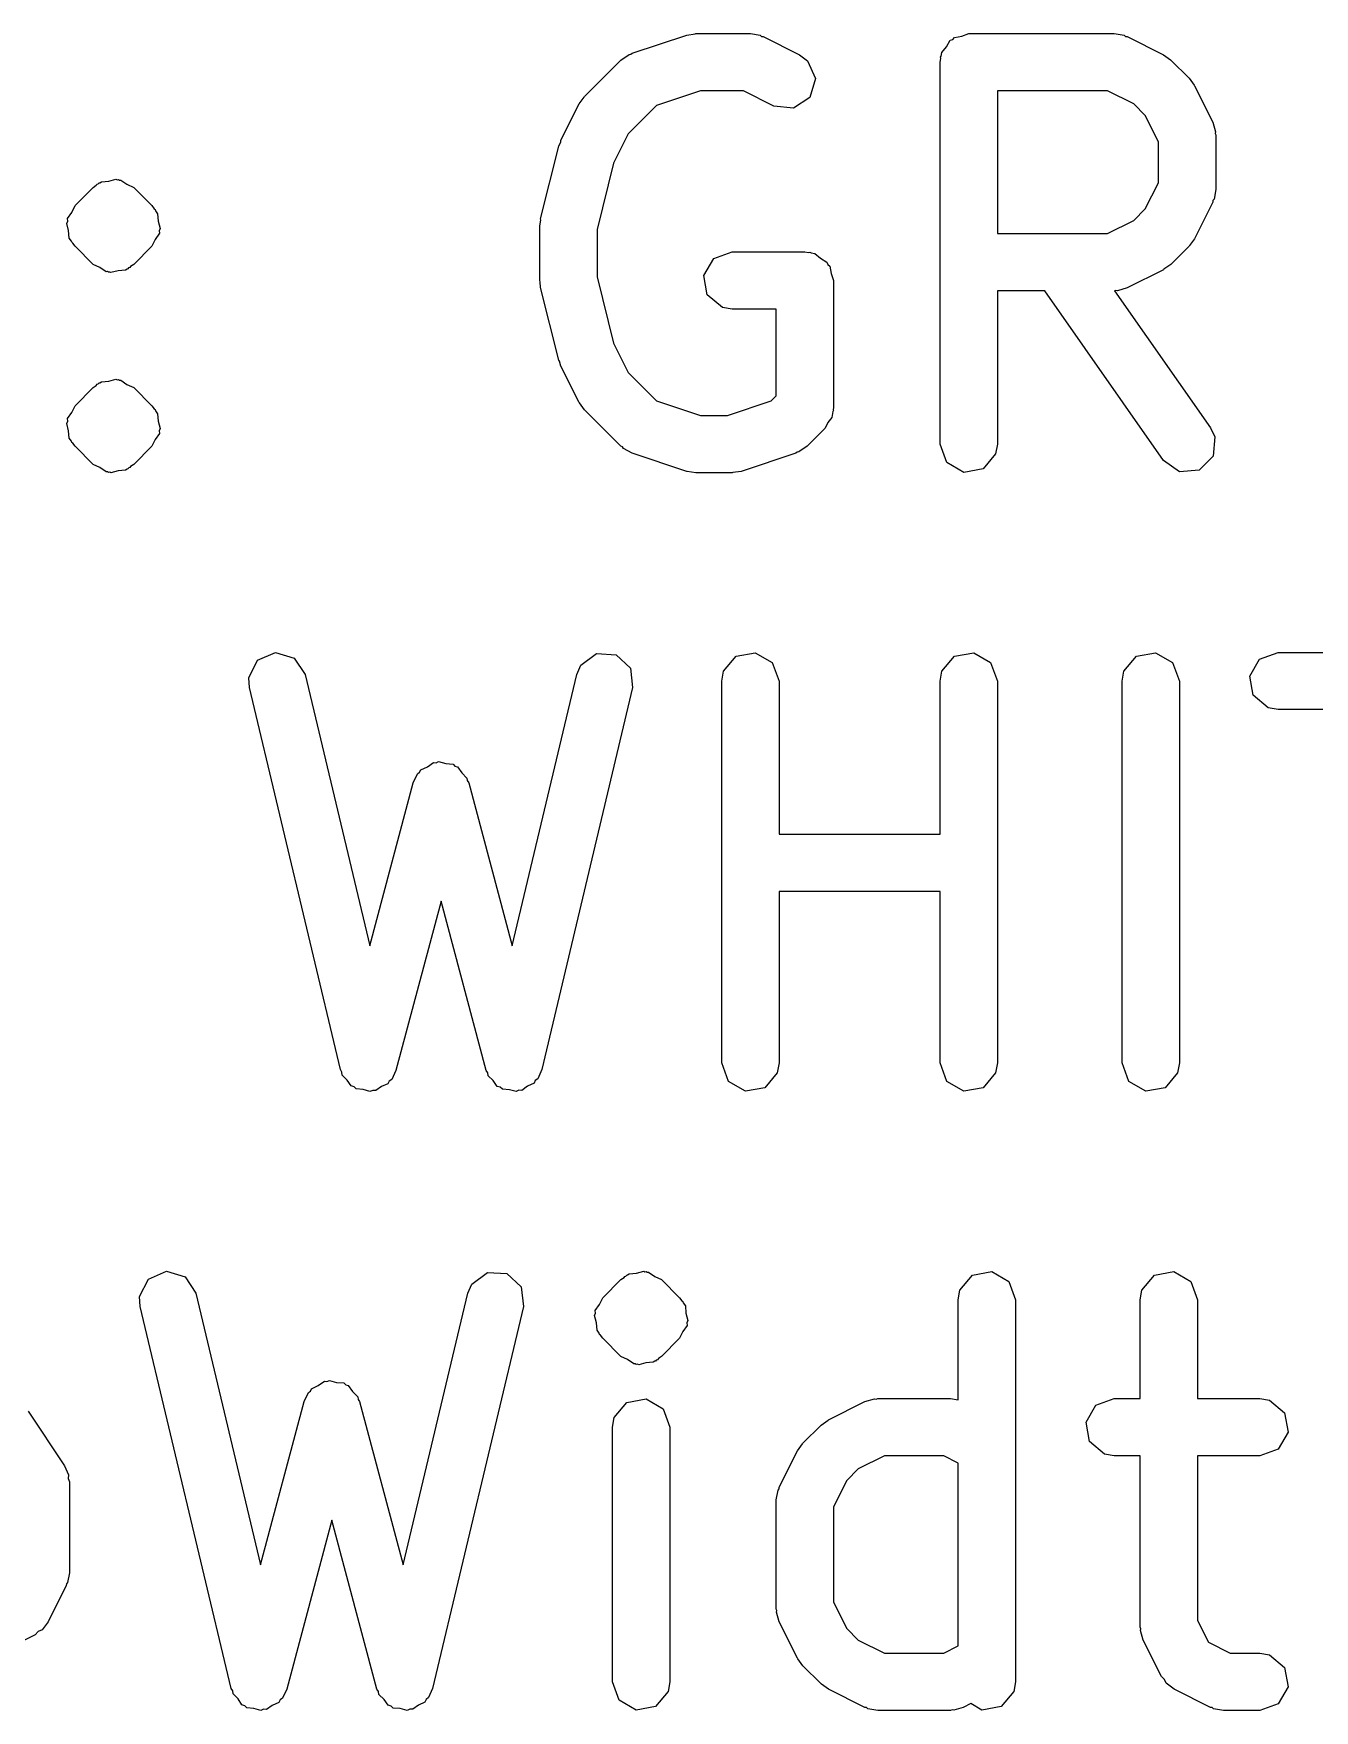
# Model space of a CAD drawing. Extents: x 4 to 183, y -17 to 15.
# Drawn here: x 7.408 to 10.76, y 4.241 to 8.631 of the extents above; entities that cross this region are included whole.
import ezdxf

# ---------------------------------------------------------------- set-up
doc = ezdxf.new("R2010")
doc.units = 0
doc.layers.add('BLACK', color=7, linetype='CONTINUOUS')

msp = doc.modelspace()

# ---------------------------------------------------------------- linework, layer by layer
at = {"layer": 'BLACK', "linetype": 'CONTINUOUS'}
for p, q in [((8.97451, 8.57991), (9.11737, 8.62753)), ((9.11737, 8.62753), (9.13955, 8.63082)), ((9.13955, 8.63082), (9.14109, 8.63138)), ((9.14109, 8.63138), (9.28394, 8.63138)), ((9.28394, 8.63138), (9.30959, 8.62686)), ((9.30959, 8.62686), (9.31303, 8.62398)), ((9.31303, 8.62398), (9.31748, 8.62346)), ((9.31748, 8.62346), (9.41272, 8.57584)), ((9.79742, 8.59696), (9.80716, 8.61383)), ((9.80716, 8.61383), (9.81352, 8.61615)), ((9.81352, 8.61615), (9.81787, 8.62133)), ((9.81787, 8.62133), (9.83706, 8.62472)), ((9.83706, 8.62472), (9.85537, 8.63138)), ((9.85537, 8.63138), (10.2363, 8.63138)), ((10.2363, 8.63138), (10.262, 8.62686)), ((10.262, 8.62686), (10.2654, 8.62398)), ((10.2654, 8.62398), (10.2699, 8.62346)), ((10.2699, 8.62346), (10.3651, 8.57584)), ((8.84996, 8.46656), (8.9452, 8.5618)), ((8.9452, 8.5618), (8.96653, 8.57674)), ((8.96653, 8.57674), (8.971, 8.57713)), ((8.971, 8.57713), (8.97451, 8.57991)), ((9.41272, 8.57584), (9.43364, 8.56033)), ((9.78037, 8.55638), (9.78209, 8.56612)), ((9.78151, 8.5694), (9.78318, 8.57229)), ((9.78209, 8.56612), (9.78151, 8.5694)), ((9.78318, 8.57229), (9.78489, 8.58203)), ((9.78489, 8.58203), (9.79742, 8.59696)), ((10.3651, 8.57584), (10.3831, 8.56249)), ((10.3831, 8.56249), (10.3846, 8.5618)), ((10.3846, 8.5618), (10.4322, 8.51418)), ((9.43364, 8.56033), (9.45404, 8.51326)), ((9.78037, 7.55638), (9.78037, 8.55638)), ((9.15325, 8.48138), (9.03874, 8.44321)), ((9.26624, 8.48138), (9.15325, 8.48138)), ((9.34564, 8.44168), (9.26624, 8.48138)), ((9.45404, 8.51326), (9.43942, 8.46408)), ((10.2186, 8.48138), (9.93037, 8.48138)), ((9.93037, 8.48138), (9.93037, 8.10757)), ((10.2871, 8.44712), (10.2186, 8.48138)), ((10.4322, 8.51418), (10.4451, 8.49581)), ((10.4451, 8.49581), (10.4463, 8.49468)), ((10.4463, 8.49468), (10.4939, 8.39945)), ((8.78829, 8.35183), (8.83591, 8.44707)), ((8.83591, 8.44707), (8.84927, 8.46508)), ((8.84927, 8.46508), (8.84996, 8.46656)), ((9.03874, 8.44321), (8.96463, 8.3691)), ((9.3966, 8.43581), (9.34564, 8.44168)), ((9.43942, 8.46408), (9.3966, 8.43581)), ((10.3175, 8.41672), (10.2871, 8.44712)), ((10.3518, 8.3482), (10.3175, 8.41672)), ((10.4939, 8.39945), (10.5013, 8.37448)), ((8.78261, 8.33648), (8.78788, 8.3483)), ((8.78788, 8.3483), (8.78829, 8.35183)), ((8.96463, 8.3691), (8.92614, 8.29211)), ((10.3518, 8.24075), (10.3518, 8.3482)), ((10.5013, 8.37448), (10.5003, 8.37012)), ((10.5003, 8.37012), (10.5018, 8.3659)), ((10.5018, 8.3659), (10.5018, 8.22305)), ((8.73499, 8.146), (8.78261, 8.33648)), ((8.92614, 8.29211), (8.88275, 8.11858)), ((7.51662, 8.18084), (7.56424, 8.22846)), ((7.56424, 8.22846), (7.57235, 8.23414)), ((7.57235, 8.23414), (7.57426, 8.23687)), ((7.57426, 8.23687), (7.57748, 8.23773)), ((7.57748, 8.23773), (7.57765, 8.23785)), ((7.57765, 8.23785), (7.57978, 8.24038)), ((7.57978, 8.24038), (7.58177, 8.24073)), ((7.58177, 8.24073), (7.58558, 8.2434)), ((7.58558, 8.2434), (7.60499, 8.2451)), ((7.60499, 8.2451), (7.62381, 8.25014)), ((7.62381, 8.25014), (7.62692, 8.24869)), ((7.62692, 8.24869), (7.6303, 8.24929)), ((7.6303, 8.24929), (7.63327, 8.24757)), ((7.63327, 8.24757), (7.63669, 8.24787)), ((7.63669, 8.24787), (7.65265, 8.2367)), ((7.65265, 8.2367), (7.67031, 8.22846)), ((7.67031, 8.22846), (7.71793, 8.18084)), ((10.3175, 8.17224), (10.3518, 8.24075)), ((10.5018, 8.22305), (10.4973, 8.1974)), ((7.50839, 8.16319), (7.51662, 8.18084)), ((7.71793, 8.18084), (7.7236, 8.17274)), ((7.7236, 8.17274), (7.72633, 8.17083)), ((7.72633, 8.17083), (7.72719, 8.16761)), ((7.72719, 8.16761), (7.73287, 8.15951)), ((10.2871, 8.14183), (10.3175, 8.17224)), ((10.4939, 8.18951), (10.4463, 8.09427)), ((10.4944, 8.19396), (10.4939, 8.18951)), ((10.4973, 8.1974), (10.4944, 8.19396)), ((7.49494, 8.13435), (7.4978, 8.14048)), ((7.49998, 8.11553), (7.49494, 8.13435)), ((7.49721, 8.14722), (7.50839, 8.16319)), ((7.4978, 8.14048), (7.49721, 8.14722)), ((7.73287, 8.15951), (7.73457, 8.14009)), ((7.73457, 8.14009), (7.73961, 8.12127)), ((8.73275, 8.12781), (8.73535, 8.14255)), ((8.73275, 7.98495), (8.73275, 8.12781)), ((8.73535, 8.14255), (8.73499, 8.146)), ((10.2186, 8.10757), (10.2871, 8.14183)), ((7.50168, 8.09611), (7.49998, 8.11553)), ((7.50736, 8.08801), (7.50168, 8.09611)), ((7.50822, 8.08479), (7.50736, 8.08801)), ((7.51095, 8.08288), (7.50822, 8.08479)), ((7.51662, 8.07478), (7.51095, 8.08288)), ((7.72616, 8.09244), (7.71793, 8.07478)), ((7.73734, 8.1084), (7.72616, 8.09244)), ((7.73961, 8.12127), (7.73675, 8.11514)), ((7.73675, 8.11514), (7.73734, 8.1084)), ((8.88275, 8.11858), (8.88275, 7.99419)), ((9.93037, 8.10757), (10.2186, 8.10757)), ((10.4463, 8.09427), (10.4329, 8.07626)), ((7.56424, 8.02716), (7.51662, 8.07478)), ((7.71793, 8.07478), (7.67031, 8.02716)), ((9.16246, 7.99798), (9.18811, 8.04241)), ((9.18811, 8.04241), (9.23632, 8.05995)), ((9.23632, 8.05995), (9.4268, 8.05995)), ((9.4268, 8.05995), (9.43654, 8.05824)), ((9.43654, 8.05824), (9.43982, 8.05881)), ((9.43982, 8.05881), (9.44271, 8.05715)), ((9.44271, 8.05715), (9.45245, 8.05543)), ((9.45245, 8.05543), (9.46738, 8.0429)), ((9.46738, 8.0429), (9.48425, 8.03316)), ((10.4322, 8.07478), (10.3846, 8.02716)), ((10.4329, 8.07626), (10.4322, 8.07478)), ((7.5819, 8.01892), (7.56424, 8.02716)), ((7.59786, 8.00775), (7.5819, 8.01892)), ((7.60128, 8.00804), (7.59786, 8.00775)), ((7.60425, 8.00633), (7.60128, 8.00804)), ((7.60763, 8.00693), (7.60425, 8.00633)), ((7.61074, 8.00548), (7.60763, 8.00693)), ((7.62956, 8.01052), (7.61074, 8.00548)), ((7.64897, 8.01222), (7.62956, 8.01052)), ((7.65278, 8.01489), (7.64897, 8.01222)), ((7.65478, 8.01524), (7.65278, 8.01489)), ((7.6569, 8.01777), (7.65478, 8.01524)), ((7.65707, 8.01789), (7.6569, 8.01777)), ((7.66029, 8.01875), (7.65707, 8.01789)), ((7.6622, 8.02148), (7.66029, 8.01875)), ((7.67031, 8.02716), (7.6622, 8.02148)), ((8.88275, 7.99419), (8.92614, 7.82065)), ((9.17137, 7.94745), (9.16246, 7.99798)), ((9.48425, 8.03316), (9.48657, 8.0268)), ((9.48657, 8.0268), (9.49175, 8.02245)), ((9.49175, 8.02245), (9.49513, 8.00326)), ((9.49513, 8.00326), (9.5018, 7.98495)), ((10.3651, 8.01311), (10.2699, 7.96549)), ((10.3662, 8.0143), (10.3651, 8.01311)), ((10.3846, 8.02716), (10.3662, 8.0143)), ((8.73394, 7.9817), (8.73275, 7.98495)), ((8.73499, 7.96676), (8.73394, 7.9817)), ((8.78261, 7.77629), (8.73499, 7.96676)), ((9.21067, 7.91448), (9.17137, 7.94745)), ((9.5018, 7.98495), (9.5018, 7.65162)), ((10.0544, 7.95757), (9.93037, 7.95757)), ((9.93037, 7.95757), (9.93037, 7.55638)), ((10.3654, 7.51337), (10.0544, 7.95757)), ((10.2405, 7.95911), (10.2373, 7.95792)), ((10.2373, 7.95792), (10.4882, 7.59939)), ((10.2449, 7.95806), (10.2405, 7.95911)), ((10.2699, 7.96549), (10.2449, 7.95806)), ((9.23632, 7.90995), (9.21067, 7.91448)), ((9.3518, 7.90995), (9.23632, 7.90995)), ((9.3518, 7.68269), (9.3518, 7.90995)), ((8.92614, 7.82065), (8.96463, 7.74367)), ((8.7846, 7.77334), (8.78261, 7.77629)), ((8.78829, 7.76094), (8.7846, 7.77334)), ((8.83591, 7.6657), (8.78829, 7.76094)), ((8.96463, 7.74367), (9.03874, 7.66955)), ((7.51662, 7.65703), (7.56424, 7.70465)), ((7.56424, 7.70465), (7.57235, 7.71033)), ((7.57235, 7.71033), (7.57426, 7.71306)), ((7.57426, 7.71306), (7.57748, 7.71392)), ((7.57748, 7.71392), (7.57765, 7.71404)), ((7.57765, 7.71404), (7.57978, 7.71657)), ((7.57978, 7.71657), (7.58176, 7.71692)), ((7.58176, 7.71692), (7.58558, 7.71959)), ((7.58558, 7.71959), (7.60499, 7.72129)), ((7.60499, 7.72129), (7.62381, 7.72633)), ((7.62381, 7.72633), (7.62692, 7.72489)), ((7.62692, 7.72489), (7.6303, 7.72548)), ((7.6303, 7.72548), (7.63327, 7.72377)), ((7.63327, 7.72377), (7.63669, 7.72406)), ((7.63669, 7.72406), (7.65265, 7.71289)), ((7.65265, 7.71289), (7.67031, 7.70465)), ((7.67031, 7.70465), (7.71793, 7.65703)), ((9.33867, 7.66955), (9.3518, 7.68269)), ((7.49721, 7.62341), (7.50839, 7.63937)), ((7.50839, 7.63937), (7.51662, 7.65703)), ((7.71793, 7.65703), (7.7236, 7.64893)), ((7.7236, 7.64893), (7.72633, 7.64702)), ((7.72633, 7.64702), (7.72719, 7.6438)), ((7.72719, 7.6438), (7.73287, 7.63569)), ((8.83709, 7.66457), (8.83591, 7.6657)), ((8.84996, 7.64621), (8.83709, 7.66457)), ((8.9452, 7.55097), (8.84996, 7.64621)), ((9.03874, 7.66955), (9.15325, 7.63138)), ((9.22415, 7.63138), (9.33867, 7.66955)), ((9.50012, 7.6421), (9.49728, 7.62597)), ((9.50151, 7.64508), (9.50012, 7.6421)), ((9.5018, 7.65162), (9.50099, 7.64703)), ((9.50099, 7.64703), (9.50151, 7.64508)), ((7.49494, 7.61054), (7.4978, 7.61667)), ((7.49998, 7.59172), (7.49494, 7.61054)), ((7.4978, 7.61667), (7.49721, 7.62341)), ((7.73287, 7.63569), (7.73457, 7.61628)), ((7.73457, 7.61628), (7.73961, 7.59746)), ((7.73961, 7.59746), (7.73675, 7.59133)), ((9.15325, 7.63138), (9.22415, 7.63138)), ((9.47983, 7.59859), (9.43221, 7.55097)), ((9.48675, 7.61342), (9.47983, 7.59859)), ((9.49728, 7.62597), (9.48675, 7.61342)), ((10.4882, 7.59939), (10.4992, 7.57578)), ((7.50168, 7.5723), (7.49998, 7.59172)), ((7.50736, 7.5642), (7.50168, 7.5723)), ((7.50822, 7.56098), (7.50736, 7.5642)), ((7.51095, 7.55907), (7.50822, 7.56098)), ((7.51662, 7.55097), (7.51095, 7.55907)), ((7.56424, 7.50335), (7.51662, 7.55097)), ((7.71793, 7.55097), (7.67031, 7.50335)), ((7.72616, 7.56863), (7.71793, 7.55097)), ((7.73734, 7.58459), (7.72616, 7.56863)), ((7.73675, 7.59133), (7.73734, 7.58459)), ((8.94926, 7.54907), (8.9452, 7.55097)), ((9.43221, 7.55097), (9.41088, 7.53603)), ((9.79792, 7.50817), (9.78037, 7.55638)), ((9.93037, 7.55638), (9.92585, 7.53073)), ((10.4992, 7.57578), (10.4948, 7.52467)), ((8.95161, 7.54525), (8.94926, 7.54907)), ((8.97451, 7.53285), (8.95161, 7.54525)), ((9.11737, 7.48523), (8.97451, 7.53285)), ((9.4029, 7.53285), (9.26004, 7.48523)), ((9.40641, 7.53564), (9.4029, 7.53285)), ((9.41088, 7.53603), (9.40641, 7.53564)), ((9.84235, 7.48252), (9.79792, 7.50817)), ((9.92585, 7.53073), (9.89287, 7.49143)), ((10.4074, 7.48394), (10.3654, 7.51337)), ((10.4948, 7.52467), (10.4585, 7.4884)), ((7.5819, 7.49511), (7.56424, 7.50335)), ((7.59786, 7.48394), (7.5819, 7.49511)), ((7.60128, 7.48423), (7.59786, 7.48394)), ((7.60425, 7.48252), (7.60128, 7.48423)), ((7.60763, 7.48312), (7.60425, 7.48252)), ((7.61074, 7.48167), (7.60763, 7.48312)), ((7.62956, 7.48671), (7.61074, 7.48167)), ((7.64897, 7.48841), (7.62956, 7.48671)), ((7.65278, 7.49108), (7.64897, 7.48841)), ((7.65478, 7.49143), (7.65278, 7.49108)), ((7.6569, 7.49396), (7.65478, 7.49143)), ((7.65707, 7.49408), (7.6569, 7.49396)), ((7.66029, 7.49494), (7.65707, 7.49408)), ((7.6622, 7.49767), (7.66029, 7.49494)), ((7.67031, 7.50335), (7.6622, 7.49767)), ((9.119, 7.48527), (9.11737, 7.48523)), ((9.14109, 7.48138), (9.119, 7.48527)), ((9.23632, 7.48138), (9.14109, 7.48138)), ((9.23786, 7.48194), (9.23632, 7.48138)), ((9.26004, 7.48523), (9.23786, 7.48194)), ((9.89287, 7.49143), (9.84235, 7.48252)), ((10.4585, 7.4884), (10.4074, 7.48394)), ((7.97134, 6.94501), (7.99432, 6.99088)), ((7.99432, 6.99088), (8.04141, 7.01125)), ((8.04141, 7.01125), (8.09057, 6.99659)), ((8.09057, 6.99659), (8.11881, 6.95375)), ((8.84037, 6.97766), (8.88155, 7.00825)), ((8.88155, 7.00825), (8.93277, 7.00522)), ((8.93277, 7.00522), (8.97005, 6.96997)), ((9.21346, 6.96203), (9.24644, 7.00133)), ((9.24644, 7.00133), (9.29697, 7.01024)), ((9.29697, 7.01024), (9.3414, 6.98459)), ((9.3414, 6.98459), (9.35894, 6.93638)), ((9.78489, 6.96203), (9.81787, 7.00133)), ((9.81787, 7.00133), (9.86839, 7.01024)), ((9.86839, 7.01024), (9.91282, 6.98459)), ((9.91282, 6.98459), (9.93037, 6.93638)), ((10.2611, 6.96203), (10.2941, 7.00133)), ((10.2941, 7.00133), (10.3446, 7.01024)), ((10.3446, 7.01024), (10.389, 6.98459)), ((10.389, 6.98459), (10.4066, 6.93638)), ((10.591, 6.9494), (10.6167, 6.99383)), ((10.6167, 6.99383), (10.6649, 7.01138)), ((10.6649, 7.01138), (11.2363, 7.01138)), ((7.97289, 6.91901), (7.97134, 6.94501)), ((8.11881, 6.95375), (8.28806, 6.2429)), ((8.66078, 6.2429), (8.83003, 6.95375)), ((8.83003, 6.95375), (8.84037, 6.97766)), ((8.97005, 6.96997), (8.97595, 6.91901)), ((9.20894, 6.93638), (9.21346, 6.96203)), ((9.20894, 5.93638), (9.20894, 6.93638)), ((9.35894, 6.93638), (9.35894, 6.53519)), ((9.78037, 6.93638), (9.78489, 6.96203)), ((9.78037, 6.53519), (9.78037, 6.93638)), ((9.93037, 6.93638), (9.93037, 5.93638)), ((10.2566, 6.93638), (10.2611, 6.96203)), ((10.2566, 5.93638), (10.2566, 6.93638)), ((10.4066, 6.93638), (10.4066, 5.93638)), ((10.5999, 6.89888), (10.591, 6.9494)), ((8.21098, 5.91901), (7.97289, 6.91901)), ((8.97595, 6.91901), (8.73785, 5.91901)), ((10.6392, 6.8659), (10.5999, 6.89888)), ((10.6649, 6.86138), (10.6392, 6.8659)), ((10.8756, 6.86138), (10.6649, 6.86138)), ((8.43904, 6.71194), (8.45492, 6.72309)), ((8.45492, 6.72309), (8.46175, 6.7225)), ((8.46175, 6.7225), (8.46797, 6.72539)), ((8.46797, 6.72539), (8.4867, 6.72035)), ((8.4867, 6.72035), (8.50603, 6.71868)), ((8.50603, 6.71868), (8.51089, 6.71383)), ((8.40195, 6.66999), (8.41293, 6.69361)), ((8.41293, 6.69361), (8.41854, 6.69755)), ((8.41854, 6.69755), (8.42145, 6.70376)), ((8.42145, 6.70376), (8.43904, 6.71194)), ((8.51089, 6.71383), (8.51751, 6.71205)), ((8.51751, 6.71205), (8.52862, 6.69615)), ((8.52862, 6.69615), (8.54235, 6.68244)), ((8.54235, 6.68244), (8.54296, 6.67561)), ((8.54296, 6.67561), (8.54689, 6.66999)), ((8.28806, 6.2429), (8.40195, 6.66999)), ((8.54689, 6.66999), (8.66078, 6.2429)), ((9.35894, 6.53519), (9.78037, 6.53519)), ((9.78037, 6.38519), (9.35894, 6.38519)), ((9.35894, 6.38519), (9.35894, 5.93638)), ((9.78037, 5.93638), (9.78037, 6.38519)), ((8.47442, 6.35959), (8.35641, 5.91706)), ((8.59243, 5.91706), (8.47442, 6.35959)), ((9.22649, 5.88817), (9.20894, 5.93638)), ((9.35894, 5.93638), (9.35442, 5.91073)), ((9.79792, 5.88817), (9.78037, 5.93638)), ((9.93037, 5.93638), (9.92585, 5.91073)), ((10.2741, 5.88817), (10.2566, 5.93638)), ((10.4066, 5.93638), (10.402, 5.91073)), ((8.21531, 5.91244), (8.21098, 5.91901)), ((8.21601, 5.9046), (8.21531, 5.91244)), ((8.22907, 5.89157), (8.21601, 5.9046)), ((8.23922, 5.87618), (8.22907, 5.89157)), ((8.33899, 5.88892), (8.33547, 5.88188)), ((8.34543, 5.89344), (8.33899, 5.88892)), ((8.35641, 5.91706), (8.34543, 5.89344)), ((8.59693, 5.9106), (8.59243, 5.91706)), ((8.59784, 5.90279), (8.59693, 5.9106)), ((8.61124, 5.89012), (8.59784, 5.90279)), ((8.6218, 5.875), (8.61124, 5.89012)), ((8.71786, 5.88328), (8.70113, 5.87551)), ((8.7212, 5.89041), (8.71786, 5.88328)), ((8.72751, 5.8951), (8.7212, 5.89041)), ((8.73785, 5.91901), (8.72751, 5.8951)), ((9.27092, 5.86252), (9.22649, 5.88817)), ((9.35442, 5.91073), (9.32144, 5.87143)), ((9.84235, 5.86252), (9.79792, 5.88817)), ((9.92585, 5.91073), (9.89287, 5.87143)), ((10.3185, 5.86252), (10.2741, 5.88817)), ((10.402, 5.91073), (10.3691, 5.87143)), ((8.24676, 5.87393), (8.23922, 5.87618)), ((8.25233, 5.86837), (8.24676, 5.87393)), ((8.2707, 5.86679), (8.25233, 5.86837)), ((8.28838, 5.86151), (8.2707, 5.86679)), ((8.2956, 5.86464), (8.28838, 5.86151)), ((8.30344, 5.86396), (8.2956, 5.86464)), ((8.31854, 5.87456), (8.30344, 5.86396)), ((8.33547, 5.88188), (8.31854, 5.87456)), ((8.6294, 5.87295), (8.6218, 5.875)), ((8.63512, 5.86754), (8.6294, 5.87295)), ((8.65353, 5.86645), (8.63512, 5.86754)), ((8.67134, 5.86166), (8.65353, 5.86645)), ((8.67848, 5.86498), (8.67134, 5.86166)), ((8.68633, 5.86451), (8.67848, 5.86498)), ((8.70113, 5.87551), (8.68633, 5.86451)), ((9.32144, 5.87143), (9.27092, 5.86252)), ((9.89287, 5.87143), (9.84235, 5.86252)), ((10.3691, 5.87143), (10.3185, 5.86252)), ((7.68563, 5.32501), (7.70861, 5.37088)), ((7.70861, 5.37088), (7.75569, 5.39125)), ((7.75569, 5.39125), (7.80486, 5.37659)), ((7.80486, 5.37659), (7.83309, 5.33375)), ((8.54432, 5.33375), (8.55466, 5.35766)), ((8.55466, 5.35766), (8.59584, 5.38825)), ((8.59584, 5.38825), (8.64705, 5.38522)), ((8.64705, 5.38522), (8.68433, 5.34997)), ((8.89758, 5.32179), (8.9452, 5.36941)), ((8.9452, 5.36941), (8.9533, 5.37509)), ((8.9533, 5.37509), (8.95521, 5.37782)), ((8.95521, 5.37782), (8.95843, 5.37868)), ((8.95843, 5.37868), (8.95861, 5.3788)), ((8.95861, 5.3788), (8.96073, 5.38133)), ((8.96073, 5.38133), (8.96272, 5.38169)), ((8.96272, 5.38169), (8.96653, 5.38435)), ((8.96653, 5.38435), (8.98594, 5.38605)), ((8.98594, 5.38605), (9.00476, 5.39109)), ((9.00476, 5.39109), (9.00787, 5.38965)), ((9.00787, 5.38965), (9.01125, 5.39024)), ((9.01125, 5.39024), (9.01422, 5.38853)), ((9.01422, 5.38853), (9.01764, 5.38882)), ((9.01764, 5.38882), (9.0336, 5.37765)), ((9.0336, 5.37765), (9.05126, 5.36941)), ((9.05126, 5.36941), (9.09888, 5.32179)), ((9.83251, 5.34203), (9.86549, 5.38133)), ((9.86549, 5.38133), (9.91601, 5.39024)), ((9.91601, 5.39024), (9.96044, 5.36459)), ((9.96044, 5.36459), (9.97799, 5.31638)), ((10.3087, 5.34203), (10.3417, 5.38133)), ((10.3417, 5.38133), (10.3922, 5.39024)), ((10.3922, 5.39024), (10.4366, 5.36459)), ((10.4366, 5.36459), (10.4542, 5.31638)), ((7.68717, 5.29901), (7.68563, 5.32501)), ((7.83309, 5.33375), (8.00234, 4.6229)), ((8.37506, 4.6229), (8.54432, 5.33375)), ((8.68433, 5.34997), (8.69024, 5.29901)), ((8.88934, 5.30414), (8.89758, 5.32179)), ((9.09888, 5.32179), (9.10455, 5.31369)), ((9.10455, 5.31369), (9.10728, 5.31178)), ((9.82799, 5.31638), (9.83251, 5.34203)), ((9.82799, 5.05448), (9.82799, 5.31638)), ((9.97799, 5.31638), (9.97799, 4.31638)), ((10.3042, 5.31638), (10.3087, 5.34203)), ((10.3042, 5.05805), (10.3042, 5.31638)), ((10.4542, 5.31638), (10.4542, 5.05805)), ((7.92527, 4.29901), (7.68717, 5.29901)), ((8.69024, 5.29901), (8.45214, 4.29901)), ((8.87589, 5.2753), (8.87875, 5.28143)), ((8.88094, 5.25648), (8.87589, 5.2753)), ((8.87816, 5.28817), (8.88934, 5.30414)), ((8.87875, 5.28143), (8.87816, 5.28817)), ((9.10728, 5.31178), (9.10815, 5.30856)), ((9.10815, 5.30856), (9.11382, 5.30046)), ((9.11382, 5.30046), (9.11552, 5.28105)), ((9.11552, 5.28105), (9.12056, 5.26222)), ((8.88264, 5.23707), (8.88094, 5.25648)), ((8.88831, 5.22896), (8.88264, 5.23707)), ((8.88917, 5.22574), (8.88831, 5.22896)), ((8.8919, 5.22383), (8.88917, 5.22574)), ((9.10712, 5.23339), (9.09888, 5.21573)), ((9.11829, 5.24935), (9.10712, 5.23339)), ((9.12056, 5.26222), (9.1177, 5.25609)), ((9.1177, 5.25609), (9.11829, 5.24935)), ((8.89758, 5.21573), (8.8919, 5.22383)), ((8.9452, 5.16811), (8.89758, 5.21573)), ((9.09888, 5.21573), (9.05126, 5.16811)), ((8.96285, 5.15988), (8.9452, 5.16811)), ((8.97882, 5.1487), (8.96285, 5.15988)), ((8.98223, 5.149), (8.97882, 5.1487)), ((8.9852, 5.14728), (8.98223, 5.149)), ((8.98858, 5.14788), (8.9852, 5.14728)), ((8.99169, 5.14643), (8.98858, 5.14788)), ((9.01051, 5.15147), (8.99169, 5.14643)), ((9.02992, 5.15317), (9.01051, 5.15147)), ((9.03374, 5.15584), (9.02992, 5.15317)), ((9.03573, 5.15619), (9.03374, 5.15584)), ((9.03785, 5.15872), (9.03573, 5.15619)), ((9.03803, 5.15884), (9.03785, 5.15872)), ((9.04125, 5.15971), (9.03803, 5.15884)), ((9.04316, 5.16244), (9.04125, 5.15971)), ((9.05126, 5.16811), (9.04316, 5.16244)), ((8.15333, 5.09194), (8.16921, 5.10309)), ((8.16921, 5.10309), (8.17604, 5.1025)), ((8.17604, 5.1025), (8.18226, 5.10539)), ((8.18226, 5.10539), (8.20099, 5.10035)), ((8.20099, 5.10035), (8.22032, 5.09868)), ((8.22032, 5.09868), (8.22518, 5.09383)), ((8.22518, 5.09383), (8.23179, 5.09205)), ((8.00234, 4.6229), (8.11624, 5.04999)), ((8.11624, 5.04999), (8.12722, 5.07361)), ((8.12722, 5.07361), (8.13283, 5.07755)), ((8.13283, 5.07755), (8.13574, 5.08376)), ((8.13574, 5.08376), (8.15333, 5.09194)), ((8.23179, 5.09205), (8.2429, 5.07615)), ((8.2429, 5.07615), (8.25664, 5.06244)), ((8.25664, 5.06244), (8.25724, 5.05561)), ((8.25724, 5.05561), (8.26117, 5.04999)), ((8.26117, 5.04999), (8.37506, 4.6229)), ((8.96073, 5.048), (9.01125, 5.05691)), ((9.01125, 5.05691), (9.05568, 5.03126)), ((9.4885, 5.00251), (9.58373, 5.05013)), ((9.58373, 5.05013), (9.6087, 5.05756)), ((9.6087, 5.05756), (9.61306, 5.05652)), ((9.61306, 5.05652), (9.61727, 5.05805)), ((9.61727, 5.05805), (9.80775, 5.05805)), ((9.80775, 5.05805), (9.82799, 5.05448)), ((10.1881, 5.0405), (10.2363, 5.05805)), ((10.2363, 5.05805), (10.3042, 5.05805)), ((10.4542, 5.05805), (10.6173, 5.05805)), ((10.6173, 5.05805), (10.6429, 5.05352)), ((10.6429, 5.05352), (10.6822, 5.02055)), ((7.39397, 5.02465), (7.4892, 4.88179)), ((8.92323, 4.98305), (8.92775, 5.0087)), ((8.92775, 5.0087), (8.96073, 5.048)), ((9.05568, 5.03126), (9.07323, 4.98305)), ((10.1625, 4.99607), (10.1881, 5.0405)), ((10.6822, 5.02055), (10.6911, 4.97002)), ((8.92323, 4.31638), (8.92323, 4.98305)), ((9.07323, 4.98305), (9.07323, 4.31638)), ((9.42138, 4.94084), (9.469, 4.98846)), ((9.469, 4.98846), (9.48737, 5.00132)), ((9.48737, 5.00132), (9.4885, 5.00251)), ((10.1714, 4.94555), (10.1625, 4.99607)), ((10.6911, 4.97002), (10.6655, 4.92559)), ((9.35972, 4.82611), (9.40734, 4.92135)), ((9.40734, 4.92135), (9.42069, 4.93936)), ((9.42069, 4.93936), (9.42138, 4.94084)), ((10.2107, 4.91257), (10.1714, 4.94555)), ((10.6655, 4.92559), (10.6173, 4.90805)), ((7.4892, 4.88179), (7.49967, 4.85794)), ((9.56646, 4.87379), (9.53606, 4.84338)), ((9.63498, 4.90805), (9.56646, 4.87379)), ((9.79005, 4.90805), (9.63498, 4.90805)), ((9.82799, 4.88908), (9.79005, 4.90805)), ((9.82799, 4.41035), (9.82799, 4.88908)), ((10.2363, 4.90805), (10.2107, 4.91257)), ((10.3042, 4.90805), (10.2363, 4.90805)), ((10.3042, 4.45924), (10.3042, 4.90805)), ((10.6173, 4.90805), (10.4542, 4.90805)), ((10.4542, 4.90805), (10.4542, 4.47694)), ((7.49967, 4.85794), (7.49866, 4.84882)), ((7.49866, 4.84882), (7.5018, 4.84019)), ((7.5018, 4.84019), (7.5018, 4.6021)), ((9.53606, 4.84338), (9.5018, 4.77487)), ((9.3518, 4.79257), (9.35632, 4.81822)), ((9.3518, 4.50686), (9.3518, 4.79257)), ((9.35632, 4.81822), (9.3592, 4.82166)), ((9.3592, 4.82166), (9.35972, 4.82611)), ((9.5018, 4.77487), (9.5018, 4.52456)), ((8.1887, 4.73959), (8.0707, 4.29706)), ((8.30671, 4.29706), (8.1887, 4.73959)), ((7.49388, 4.56855), (7.44626, 4.47332)), ((7.49439, 4.57301), (7.49388, 4.56855)), ((7.49728, 4.57644), (7.49439, 4.57301)), ((7.5018, 4.6021), (7.49728, 4.57644)), ((9.5018, 4.52456), (9.53606, 4.45605)), ((9.35333, 4.50265), (9.3518, 4.50686)), ((9.35229, 4.49828), (9.35333, 4.50265)), ((9.35972, 4.47332), (9.35229, 4.49828)), ((7.41272, 4.43978), (7.31748, 4.39216)), ((7.42044, 4.44793), (7.41272, 4.43978)), ((7.43075, 4.4524), (7.42044, 4.44793)), ((7.44626, 4.47332), (7.43075, 4.4524)), ((9.40734, 4.37808), (9.35972, 4.47332)), ((9.53606, 4.45605), (9.56646, 4.42564)), ((10.3057, 4.45503), (10.3042, 4.45924)), ((10.3047, 4.45066), (10.3057, 4.45503)), ((10.3121, 4.4257), (10.3047, 4.45066)), ((10.4542, 4.47694), (10.4827, 4.4199)), ((9.56646, 4.42564), (9.63498, 4.39138)), ((9.63498, 4.39138), (9.79005, 4.39138)), ((9.79005, 4.39138), (9.82799, 4.41035)), ((10.3597, 4.33046), (10.3121, 4.4257)), ((10.4827, 4.4199), (10.5397, 4.39138)), ((10.5397, 4.39138), (10.6173, 4.39138)), ((10.6173, 4.39138), (10.6429, 4.38686)), ((9.40852, 4.37695), (9.40734, 4.37808)), ((9.42138, 4.35859), (9.40852, 4.37695)), ((9.469, 4.31097), (9.42138, 4.35859)), ((10.6429, 4.38686), (10.6822, 4.35388)), ((10.6822, 4.35388), (10.6911, 4.30336)), ((8.94078, 4.26817), (8.92323, 4.31638)), ((9.07323, 4.31638), (9.0687, 4.29073)), ((9.47048, 4.31028), (9.469, 4.31097)), ((9.4885, 4.29692), (9.47048, 4.31028)), ((9.97799, 4.31638), (9.97347, 4.29073)), ((10.3679, 4.32274), (10.3597, 4.33046)), ((10.3723, 4.31243), (10.3679, 4.32274)), ((10.3933, 4.29692), (10.3723, 4.31243)), ((10.6911, 4.30336), (10.6655, 4.25893)), ((7.9296, 4.29244), (7.92527, 4.29901)), ((7.93029, 4.2846), (7.9296, 4.29244)), ((7.94335, 4.27157), (7.93029, 4.2846)), ((7.9535, 4.25618), (7.94335, 4.27157)), ((8.04975, 4.26188), (8.03282, 4.25456)), ((8.05327, 4.26892), (8.04975, 4.26188)), ((8.05972, 4.27344), (8.05327, 4.26892)), ((8.0707, 4.29706), (8.05972, 4.27344)), ((8.31122, 4.29061), (8.30671, 4.29706)), ((8.31212, 4.28279), (8.31122, 4.29061)), ((8.32553, 4.27012), (8.31212, 4.28279)), ((8.33609, 4.255), (8.32553, 4.27012)), ((8.43215, 4.26328), (8.41542, 4.25551)), ((8.43548, 4.27041), (8.43215, 4.26328)), ((8.4418, 4.2751), (8.43548, 4.27041)), ((8.45214, 4.29901), (8.4418, 4.2751)), ((8.9852, 4.24252), (8.94078, 4.26817)), ((9.0687, 4.29073), (9.03573, 4.25143)), ((9.58373, 4.2493), (9.4885, 4.29692)), ((9.86108, 4.2592), (9.84129, 4.2493)), ((9.88997, 4.24252), (9.86108, 4.2592)), ((9.97347, 4.29073), (9.94049, 4.25143)), ((10.4885, 4.2493), (10.3933, 4.29692)), ((10.6655, 4.25893), (10.6173, 4.24138)), ((7.96104, 4.25393), (7.9535, 4.25618)), ((7.96661, 4.24837), (7.96104, 4.25393)), ((7.98499, 4.24679), (7.96661, 4.24837)), ((8.00267, 4.24151), (7.98499, 4.24679)), ((8.00989, 4.24464), (8.00267, 4.24151)), ((8.01773, 4.24396), (8.00989, 4.24464)), ((8.03282, 4.25456), (8.01773, 4.24396)), ((8.34368, 4.25295), (8.33609, 4.255)), ((8.3494, 4.24754), (8.34368, 4.25295)), ((8.36782, 4.24645), (8.3494, 4.24754)), ((8.38563, 4.24166), (8.36782, 4.24645)), ((8.39276, 4.24498), (8.38563, 4.24166)), ((8.40062, 4.24451), (8.39276, 4.24498)), ((8.41542, 4.25551), (8.40062, 4.24451)), ((9.03573, 4.25143), (8.9852, 4.24252)), ((9.58819, 4.24879), (9.58373, 4.2493)), ((9.59162, 4.2459), (9.58819, 4.24879)), ((9.61727, 4.24138), (9.59162, 4.2459)), ((9.80775, 4.24138), (9.61727, 4.24138)), ((9.81196, 4.24291), (9.80775, 4.24138)), ((9.81632, 4.24187), (9.81196, 4.24291)), ((9.84129, 4.2493), (9.81632, 4.24187)), ((9.94049, 4.25143), (9.88997, 4.24252)), ((10.4929, 4.24879), (10.4885, 4.2493)), ((10.4964, 4.2459), (10.4929, 4.24879)), ((10.522, 4.24138), (10.4964, 4.2459)), ((10.6173, 4.24138), (10.522, 4.24138))]:
    msp.add_line(p, q, dxfattribs=at)

doc.saveas('drawing.dxf')
